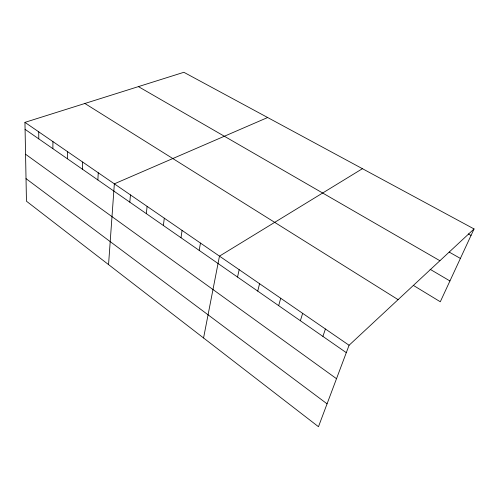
<?xml version="1.0" encoding="UTF-8"?>
<svg xmlns="http://www.w3.org/2000/svg" width="499" height="499" viewBox="0 0 499 499"><rect width="100%" height="100%" fill="white"/><g stroke="black" fill="none" stroke-linecap="round" stroke-linejoin="round"><path stroke-width="0.75" d="M52.875 148.677L52.931 141.604M67.409 158.782L67.571 151.677M82.404 169.198L82.672 162.056M97.866 179.952L98.253 172.773M108.551 264.607L114.346 183.838L267.651 117.521M129.815 202.164L130.464 194.928M146.326 213.641L147.111 206.374M163.373 225.492L164.302 218.194M180.987 237.742L182.079 230.419M199.201 250.404L200.455 243.057M203.561 337.973L219.473 256.137L362.43 168.687M237.543 277.057L239.164 269.678M257.74 291.098L259.561 283.706M278.673 305.65L280.712 298.246M300.379 320.738L302.65 313.335M322.903 336.401L325.417 328.997M474.05 228.947L349.075 345.264L318.468 426.707L26.453 201.209L24.95 122.361L183.875 72.293L474.05 228.947L440.293 301.77L413.272 285.341M468.324 233.931L471.05 235.422M449.162 252.064L460.384 258.426M138.41 86.614L439.906 260.728M430.082 269.279L449.942 280.962M84.886 103.48L398.09 299.643M24.95 122.361L349.075 345.264M25.081 129.353L346.294 352.662M25.555 154.235L336.507 378.704M26.023 178.636L327.063 403.828M38.735 131.842L38.772 138.872"/></g></svg>
